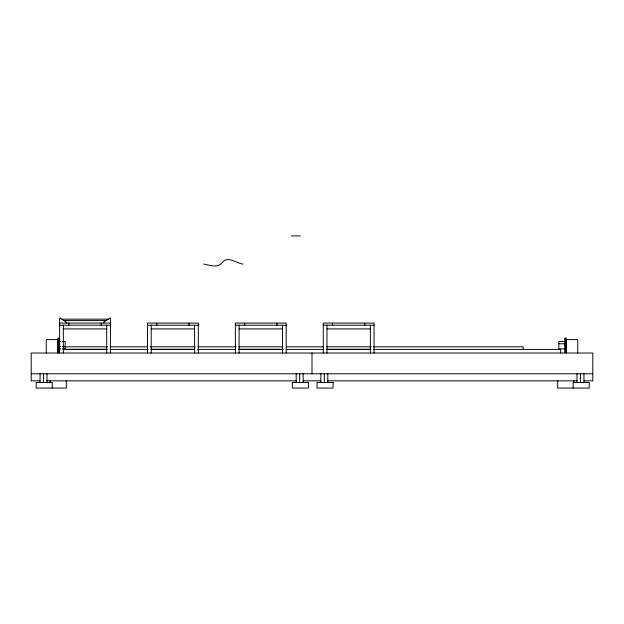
<?xml version="1.0" encoding="UTF-8"?>
<svg xmlns="http://www.w3.org/2000/svg" width="624" height="624" viewBox="0 0 624 624"><rect width="100%" height="100%" fill="white"/><g stroke="black" fill="none" stroke-linecap="round" stroke-linejoin="round"><path stroke-width="0.94" d="M291.174 235.934L300.44 235.934M61.675 319.153L108.365 319.153M63.999 320.58L106.033 320.58M59.615 323.076L110.417 323.076M59.615 325.213L110.417 325.213M147.498 325.213L198.299 325.213M235.381 325.213L286.182 325.213M323.263 325.213L374.065 325.213M63.328 328.918L106.712 328.918M151.211 328.918L194.594 328.918M239.093 328.918L282.477 328.918M326.976 328.918L370.36 328.918M58.812 341.546L60.637 341.546M62.462 341.546L65.192 341.546L65.192 348.816L62.462 348.816M565.188 341.546L558.808 341.546L558.808 348.816L565.188 348.816M558.808 343.785L565.188 343.785M57.962 345.189L59.272 345.189M564.728 345.189L566.038 345.189M58.812 346.577L60.637 346.577M62.462 346.577L65.192 346.577M64.615 346.811L107.445 346.811M110.37 346.811L147.365 346.811M150.283 346.811L195.07 346.811M197.987 346.811L235.958 346.811M238.875 346.811L282.688 346.811M286.58 346.811L323.575 346.811M326.5 346.811L371.28 346.811M373.23 346.811L523.154 346.811L523.154 349.471M58.812 348.816L60.637 348.816M63.328 349.315L106.712 349.315M151.211 349.315L194.594 349.315M239.093 349.315L282.477 349.315M326.976 349.315L370.36 349.315M63.32 349.409L107.117 349.409M110.042 349.409L147.997 349.409M150.922 349.409L194.719 349.409M197.636 349.409L235.599 349.409M238.516 349.409L283.288 349.409M286.205 349.409L323.193 349.409M327.085 349.409L370.882 349.409M373.807 349.409L560.68 349.409L560.68 353.005M31.2 373.784L592.8 373.784M39.975 380.835L31.2 380.835L31.2 353.02L592.8 353.02L592.8 380.835L584.025 380.835M46.8 380.835L296.4 380.835M303.225 380.835L320.775 380.835M327.6 380.835L577.2 380.835M203.681 264.046C209.929 265.13 217.667 268.671 222.425 262.33C228.439 255.52 236.192 263.437 242.97 264.046M583.947 373.784L583.947 382.465M580.468 373.784L580.468 382.465M577.738 353.02L577.738 339.581L566.147 339.581L566.147 353.02M576.997 373.784L576.989 382.465M573.752 380.835L573.752 382.645M573.144 388.066L573.144 382.465L589.235 382.465L589.235 388.066L557.661 388.066L557.661 380.835M374.065 353.02L374.065 323.076L323.263 323.076L323.263 353.02M370.36 325.213L370.36 353.02M364.798 323.076L364.798 325.213M332.537 323.076L332.537 325.213M327.803 373.784L327.803 382.465M326.976 325.213L326.976 353.02M324.332 373.784L324.332 382.465M320.853 373.784L320.853 382.465M312 353.02L312 373.784M303.147 373.784L303.147 382.465M299.668 373.784L299.668 382.465M296.197 373.784L296.189 382.465M286.182 353.02L286.182 323.076L235.381 323.076L235.381 353.02M282.477 325.213L282.477 353.02M276.916 323.076L276.916 325.213M244.655 323.076L244.655 325.213M239.093 325.213L239.093 353.02M198.299 353.02L198.299 323.076L147.498 323.076L147.498 353.02M194.594 325.213L194.594 353.02M189.033 323.076L189.033 325.213M156.772 323.076L156.772 325.213M151.211 325.213L151.211 353.02M110.417 353.02L110.417 317.889L103.927 321.875L103.927 323.076M106.712 325.213L106.712 353.02M101.15 323.076L101.15 325.213M68.89 323.076L68.89 325.213M66.339 380.835L66.339 388.066L36.2 388.066L36.2 382.465L52.291 382.465L52.291 388.066M66.105 323.076L66.105 321.875L59.615 317.889L59.615 353.02M63.328 325.213L63.328 353.02M57.853 353.02L57.853 339.581L46.262 339.581L46.262 353.02M50.248 380.835L50.248 382.645M47.003 373.784L47.003 382.465M43.532 373.784L43.532 382.465M40.053 373.784L40.053 382.465M59.272 338.122L57.962 338.122L57.962 352.256L59.272 352.256L59.272 338.122M566.038 338.122L564.728 338.122L564.728 352.256L566.038 352.256L566.038 338.122M308.435 382.465L292.336 382.465L292.336 388.066L308.435 388.066L308.435 382.465M333.091 382.465L317 382.465L317 388.066L333.091 388.066L333.091 382.465"/></g></svg>
